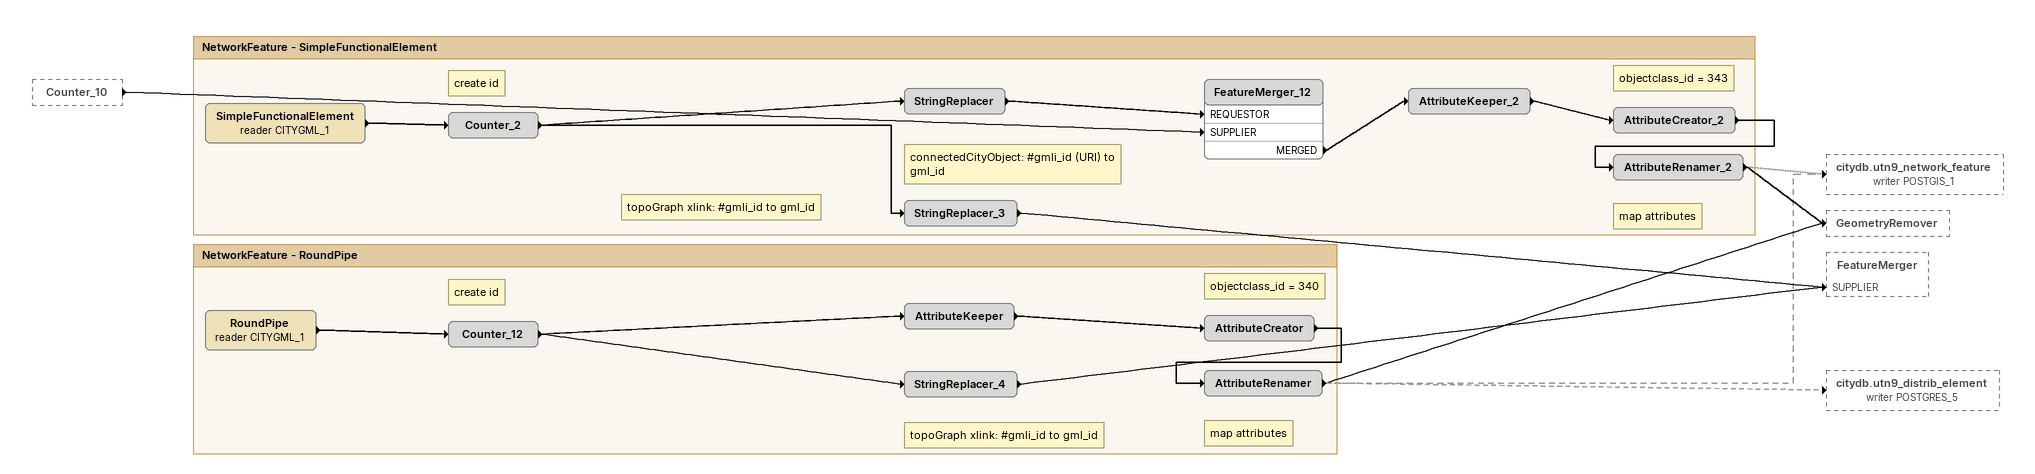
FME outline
Counter_10 [outside]
    -> FeatureMerger_12 [SUPPLIER]

Bookmark: NetworkFeature - SimpleFunctionalElement
SimpleFunctionalElement (reader CITYGML_1)
    -> Counter_2
Note: create id
Counter_2
    -> StringReplacer_3
    -> StringReplacer
Note: connectedCityObject: #gmli_id (URI) to gml_id
StringReplacer
    -> FeatureMerger_12 [REQUESTOR]
Note: topoGraph xlink: #gmli_id to gml_id
StringReplacer_3
    -> FeatureMerger [SUPPLIER]
FeatureMerger_12
    MERGED -> AttributeKeeper_2
AttributeKeeper_2
    -> AttributeCreator_2
Note: objectclass_id = 343
AttributeCreator_2
    -> AttributeRenamer_2
Note: map attributes
AttributeRenamer_2
    -> citydb.utn9_network_feature (writer POSTGIS_1) [off]
    -> GeometryRemover

Bookmark: NetworkFeature - RoundPipe
RoundPipe (reader CITYGML_1)
    -> Counter_12
Note: create id
Counter_12
    -> AttributeKeeper
    -> StringReplacer_4
AttributeKeeper
    -> AttributeCreator
Note: objectclass_id = 340
AttributeCreator
    -> AttributeRenamer
Note: map attributes
AttributeRenamer
    -> citydb.utn9_network_feature (writer POSTGIS_1) [off]
    -> GeometryRemover
    -> citydb.utn9_distrib_element (writer POSTGRES_5) [off]
Note: topoGraph xlink: #gmli_id to gml_id
StringReplacer_4
    -> FeatureMerger [SUPPLIER]
